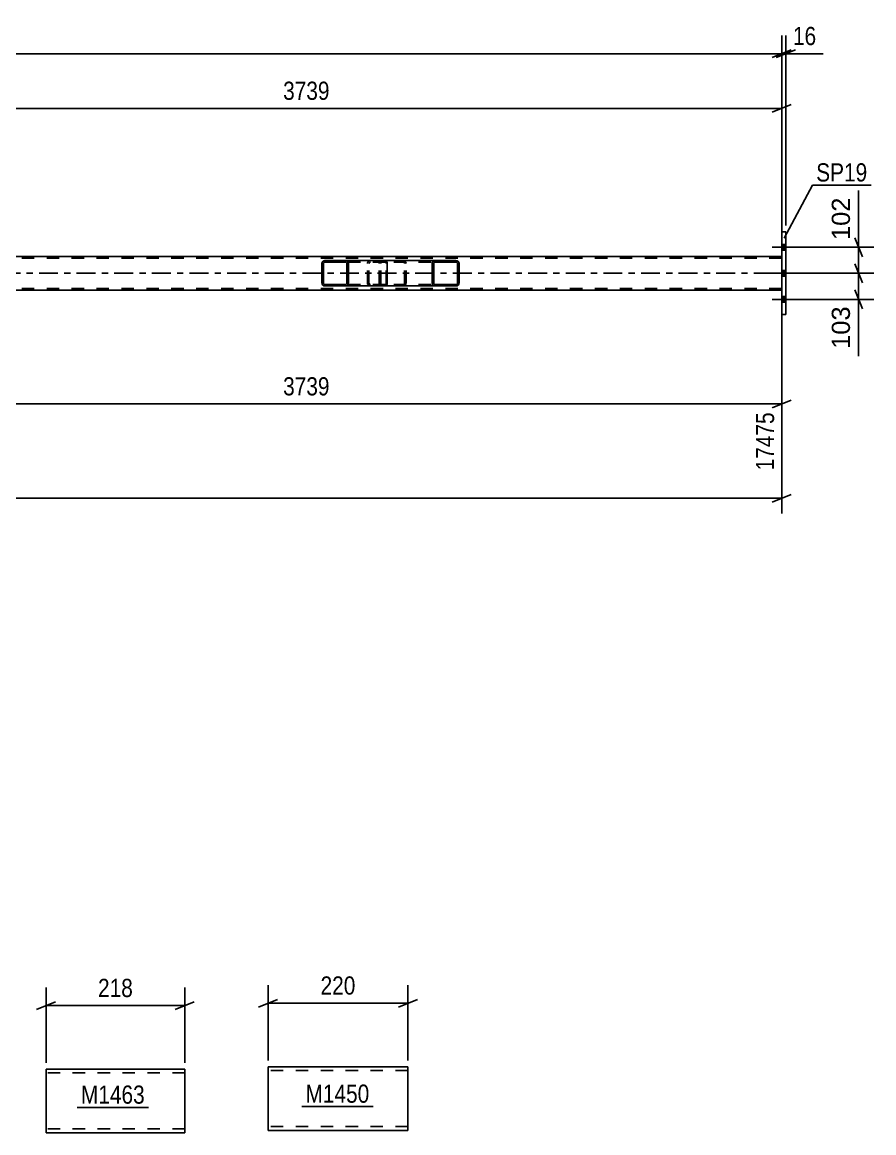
# Model space of a CAD drawing. Header units: millimetres. Extents: x 0 to 1189, y 0 to 841.
# Drawn here: x 616 to 750, y 247.3 to 422 of the extents above; entities that cross this region are included whole.
import ezdxf

# ---------------------------------------------------------------- set-up
doc = ezdxf.new("R2010")
doc.units = ezdxf.units.MM
doc.linetypes.add('DXK_LINE_DOT2', pattern=[3.9198, 1.9599, -1.9599])
doc.linetypes.add('DXK_LINE_DOT3', pattern=[5.9187, 2.979, -0.9799, 0.9799, -0.9799])
doc.styles.add('Arial', font='ARIAL.TTF', dxfattribs={"height": 0.2})
doc.styles.add('Arial Narrow', font='ARIALN.TTF', dxfattribs={"height": 0.2})

# ---------------------------------------------------------------- blocks, each defined once
blk = doc.blocks.new('Part-203723932-21476 - 21475')
at = {"color": 2, "linetype": 'Continuous'}
for p, q in [((676.68, 257.66), (654.68, 257.66)), ((654.68, 257.66), (654.68, 247.75)), ((676.68, 257.66), (676.68, 247.66)), ((654.68, 247.66), (654.68, 247.75)), ((676.68, 247.66), (654.68, 247.66))]:
    blk.add_line(p, q, dxfattribs=at)
at = {"color": 7, "linetype": 'DXK_LINE_DOT2'}
for p, q in [((676.68, 257.06), (654.68, 257.06)), ((676.68, 257.57), (676.68, 257.66)), ((654.68, 248.26), (654.68, 248.31)), ((676.68, 248.26), (654.68, 248.26)), ((676.68, 248.26), (676.68, 248.31))]:
    blk.add_line(p, q, dxfattribs=at)
blk = doc.blocks.new('Bolt-203723932-5645 - 5521')
at = {"linetype": 'Continuous'}
for points in [[(736.13, 386.13), (736.13, 387.01), (735.49, 387.01), (735.49, 386.13)], [(736.13, 386.13), (736.13, 387.01), (735.49, 387.01), (735.49, 386.13)], [(736.13, 386.13), (736.13, 387.01), (735.49, 387.01), (735.49, 386.13)], [(736.13, 382.03), (736.13, 382.91), (735.49, 382.91), (735.49, 382.03)], [(736.13, 382.03), (736.13, 382.91), (735.49, 382.91), (735.49, 382.03)], [(736.13, 377.93), (736.13, 378.81), (735.49, 378.81), (735.49, 377.93)], [(736.13, 377.93), (736.13, 378.81), (735.49, 378.81), (735.49, 377.93)], [(736.13, 377.93), (736.13, 378.81), (735.49, 378.81), (735.49, 377.93)]]:
    blk.add_hatch(color=1, dxfattribs=at).paths.add_polyline_path(points)
at = {"color": 1, "linetype": 'Continuous'}
for p, q in [((737.29, 386.57), (733.97, 386.57)), ((737.29, 386.57), (733.97, 386.57)), ((737.29, 386.57), (733.97, 386.57)), ((736.13, 387.01), (735.49, 387.01)), ((736.13, 387.01), (735.49, 387.01)), ((736.13, 387.01), (735.49, 387.01)), ((736.13, 386.13), (735.49, 386.13)), ((736.13, 386.13), (735.49, 386.13)), ((736.13, 386.13), (735.49, 386.13)), ((736.13, 382.91), (735.49, 382.91)), ((736.13, 382.91), (735.49, 382.91)), ((737.29, 382.47), (733.97, 382.47)), ((737.29, 382.47), (733.97, 382.47)), ((736.13, 382.03), (735.49, 382.03)), ((736.13, 382.03), (735.49, 382.03)), ((737.29, 378.37), (733.97, 378.37)), ((737.29, 378.37), (733.97, 378.37)), ((737.29, 378.37), (733.97, 378.37)), ((736.13, 378.81), (735.49, 378.81)), ((736.13, 378.81), (735.49, 378.81)), ((736.13, 378.81), (735.49, 378.81)), ((736.13, 377.93), (735.49, 377.93)), ((736.13, 377.93), (735.49, 377.93)), ((736.13, 377.93), (735.49, 377.93))]:
    blk.add_line(p, q, dxfattribs=at)
blk = doc.blocks.new('Part-203723932-5653 - 5521')
at = {"color": 2, "linetype": 'Continuous'}
for p, q in [((735.49, 385.11), (68.21, 385.11)), ((735.49, 379.83), (591.13, 379.83))]:
    blk.add_line(p, q, dxfattribs=at)
at = {"color": 7, "linetype": 'DXK_LINE_DOT2'}
for p, q in [((735.49, 384.87), (68.21, 384.87)), ((735.49, 385.11), (735.49, 379.83)), ((735.49, 380.07), (68.21, 380.07))]:
    blk.add_line(p, q, dxfattribs=at)
at = {"color": 7, "linetype": 'DXK_LINE_DOT3'}
blk.add_line((68.21, 382.47), (735.49, 382.47), dxfattribs=at)
blk = doc.blocks.new('Part-203723932-5784 - 5521')
at = {"linetype": 'Continuous'}
h = blk.add_hatch(dxfattribs=at)
h.set_pattern_fill('', scale=0.7, style=0, pattern_type=0)
h.set_pattern_definition([(45, (667.2817, 384.1754), (-1.57154, 1.57154), [])])
h.paths.add_polyline_path([(667.32, 383.99), (667.28, 384.18), (667.17, 384.33), (667.01, 384.44), (666.82, 384.47), (663.63, 384.47), (663.44, 384.44), (663.28, 384.33), (663.17, 384.18), (663.13, 383.99), (663.13, 380.95), (663.17, 380.77), (663.28, 380.61), (663.44, 380.51), (663.63, 380.47), (666.82, 380.47), (667.01, 380.51), (667.17, 380.61), (667.28, 380.77), (667.32, 380.95)])
h.paths.add_polyline_path([(667.05, 380.86), (666.99, 380.78), (666.91, 380.73), (666.82, 380.71), (663.63, 380.71), (663.54, 380.73), (663.45, 380.78), (663.4, 380.86), (663.38, 380.95), (663.38, 383.99), (663.4, 384.08), (663.45, 384.16), (663.54, 384.21), (663.63, 384.23), (666.82, 384.23), (666.91, 384.21), (666.99, 384.16), (667.05, 384.08), (667.07, 383.99), (667.07, 380.95)])
at = {"color": 2, "linetype": 'Continuous'}
for p, q in [((663.63, 384.47), (663.44, 384.44)), ((663.63, 384.47), (666.82, 384.47)), ((673.14, 384.47), (666.82, 384.47)), ((667.01, 384.44), (666.82, 384.47)), ((673.14, 384.47), (673.24, 384.44)), ((673.24, 384.44), (673.33, 384.33)), ((673.33, 384.33), (673.39, 384.18)), ((663.17, 384.18), (663.13, 383.99)), ((663.13, 380.95), (663.13, 383.99)), ((663.38, 383.99), (663.4, 384.08)), ((663.38, 380.95), (663.38, 383.99)), ((663.4, 384.08), (663.45, 384.16)), ((663.45, 384.16), (663.54, 384.21)), ((663.54, 384.21), (663.63, 384.23)), ((663.63, 384.23), (666.82, 384.23)), ((666.82, 384.23), (666.91, 384.21)), ((666.91, 384.21), (666.99, 384.16)), ((666.99, 384.16), (667.05, 384.08)), ((667.05, 384.08), (667.07, 383.99)), ((667.07, 380.95), (667.07, 383.99)), ((667.32, 383.99), (667.28, 384.18)), ((667.32, 380.95), (667.32, 383.99)), ((673.39, 384.18), (673.41, 383.99)), ((673.41, 380.95), (673.41, 383.99)), ((663.13, 380.95), (663.17, 380.77)), ((663.4, 380.86), (663.38, 380.95)), ((663.45, 380.78), (663.4, 380.86)), ((667.05, 380.86), (666.99, 380.78)), ((667.07, 380.95), (667.05, 380.86)), ((667.28, 380.77), (667.32, 380.95)), ((673.41, 380.95), (673.39, 380.77)), ((663.44, 380.51), (663.63, 380.47)), ((663.54, 380.73), (663.45, 380.78)), ((663.63, 380.71), (663.54, 380.73)), ((663.63, 380.71), (666.82, 380.71)), ((663.63, 380.47), (666.82, 380.47)), ((666.91, 380.73), (666.82, 380.71)), ((666.82, 380.47), (667.01, 380.51)), ((673.14, 380.47), (666.82, 380.47)), ((666.99, 380.78), (666.91, 380.73)), ((673.24, 380.51), (673.14, 380.47)), ((673.33, 380.61), (673.24, 380.51)), ((673.39, 380.77), (673.33, 380.61))]:
    blk.add_line(p, q, dxfattribs=at)
at = {"color": 7, "linetype": 'DXK_LINE_DOT2'}
for p, q in [((666.82, 384.47), (663.63, 384.47)), ((670.61, 384.44), (670.8, 384.47)), ((672.15, 384.23), (672.15, 384.47)), ((673.14, 384.23), (663.63, 384.23)), ((670.3, 383.99), (670.34, 384.18)), ((670.3, 380.95), (670.3, 383.99)), ((670.57, 384.08), (670.55, 383.99)), ((670.55, 380.95), (670.55, 383.99)), ((670.62, 384.16), (670.57, 384.08)), ((670.7, 384.21), (670.62, 384.16)), ((670.8, 384.23), (670.7, 384.21)), ((673.19, 384.21), (673.14, 384.23)), ((673.23, 384.16), (673.19, 384.21)), ((673.26, 384.08), (673.23, 384.16)), ((673.27, 383.99), (673.26, 384.08)), ((673.27, 380.95), (673.27, 383.99)), ((670.34, 380.77), (670.3, 380.95)), ((670.55, 380.95), (670.57, 380.86)), ((670.57, 380.86), (670.62, 380.78)), ((673.23, 380.78), (673.26, 380.86)), ((673.26, 380.86), (673.27, 380.95)), ((673.14, 380.71), (663.63, 380.71)), ((666.82, 380.47), (663.63, 380.47)), ((670.8, 380.47), (670.61, 380.51)), ((670.62, 380.78), (670.64, 380.77)), ((670.64, 380.77), (670.7, 380.73)), ((670.7, 380.73), (670.8, 380.71)), ((672.15, 380.47), (672.15, 380.71)), ((673.14, 380.71), (673.19, 380.73)), ((673.19, 380.73), (673.23, 380.78))]:
    blk.add_line(p, q, dxfattribs=at)
at = {"color": 2, "linetype": 'Continuous'}
for centre, start, end in [((663.62, 383.98), 111.1879, 156.1439), ((666.83, 383.98), 23.8561, 68.8121), ((663.62, 380.97), 203.8561, 248.8121), ((666.83, 380.97), 291.1879, 336.1439)]:
    blk.add_arc(centre, 0.492, start, end, dxfattribs=at)
at = {"color": 7, "linetype": 'DXK_LINE_DOT2'}
for centre, start, end in [((670.79, 383.98), 111.1879, 156.1439), ((670.79, 380.97), 203.8561, 248.8121)]:
    blk.add_arc(centre, 0.492, start, end, dxfattribs=at)
blk = doc.blocks.new('Part-203723932-5785 - 5521')
at = {"linetype": 'Continuous'}
h = blk.add_hatch(dxfattribs=at)
h.set_pattern_fill('', scale=0.7, style=0, pattern_type=0)
h.set_pattern_definition([(45, (684.7124, 384.1754), (-1.57154, 1.57154), [])])
h.paths.add_polyline_path([(684.75, 383.99), (684.71, 384.18), (684.6, 384.33), (684.44, 384.44), (684.24, 384.47), (681.01, 384.47), (680.81, 384.44), (680.64, 384.33), (680.53, 384.18), (680.49, 383.99), (680.49, 380.95), (680.53, 380.77), (680.64, 380.61), (680.81, 380.51), (681.01, 380.47), (684.24, 380.47), (684.44, 380.51), (684.6, 380.61), (684.71, 380.77), (684.75, 380.95)])
h.paths.add_polyline_path([(684.48, 380.86), (684.42, 380.78), (684.34, 380.73), (684.24, 380.71), (681.01, 380.71), (680.91, 380.73), (680.82, 380.78), (680.77, 380.86), (680.75, 380.95), (680.75, 383.99), (680.77, 384.08), (680.82, 384.16), (680.91, 384.21), (681.01, 384.23), (684.24, 384.23), (684.34, 384.21), (684.42, 384.16), (684.48, 384.08), (684.5, 383.99), (684.5, 380.95)])
at = {"color": 7, "linetype": 'DXK_LINE_DOT2'}
for p, q in [((672.46, 384.44), (672.66, 384.47)), ((673.14, 384.47), (672.66, 384.47)), ((675.89, 384.47), (676.09, 384.44)), ((684.24, 384.47), (681.01, 384.47)), ((672.15, 383.99), (672.18, 384.18)), ((672.15, 380.95), (672.15, 383.99)), ((672.42, 384.08), (672.4, 383.99)), ((672.4, 380.95), (672.4, 383.99)), ((672.48, 384.16), (672.42, 384.08)), ((672.56, 384.21), (672.48, 384.16)), ((672.66, 384.23), (672.56, 384.21)), ((684.24, 384.23), (672.66, 384.23)), ((675.99, 384.21), (675.89, 384.23)), ((676.07, 384.16), (675.99, 384.21)), ((676.13, 384.08), (676.07, 384.16)), ((676.15, 383.99), (676.13, 384.08)), ((676.15, 380.95), (676.15, 383.99)), ((676.36, 384.18), (676.4, 383.99)), ((676.4, 380.95), (676.4, 383.99)), ((672.18, 380.77), (672.15, 380.95)), ((672.4, 380.95), (672.42, 380.86)), ((672.42, 380.86), (672.48, 380.78)), ((676.07, 380.78), (676.13, 380.86)), ((676.13, 380.86), (676.15, 380.95)), ((676.4, 380.95), (676.36, 380.77)), ((672.66, 380.47), (672.46, 380.51)), ((672.48, 380.78), (672.56, 380.73)), ((672.56, 380.73), (672.66, 380.71)), ((684.24, 380.71), (672.66, 380.71)), ((673.14, 380.47), (672.66, 380.47)), ((675.89, 380.71), (675.99, 380.73)), ((676.09, 380.51), (675.89, 380.47)), ((675.99, 380.73), (676.07, 380.78)), ((684.24, 380.47), (681.01, 380.47))]:
    blk.add_line(p, q, dxfattribs=at)
at = {"color": 2, "linetype": 'Continuous'}
for p, q in [((681.01, 384.47), (673.14, 384.47)), ((681.01, 384.47), (680.81, 384.44)), ((681.01, 384.47), (684.24, 384.47)), ((684.44, 384.44), (684.24, 384.47)), ((680.53, 384.18), (680.49, 383.99)), ((680.49, 380.95), (680.49, 383.99)), ((680.75, 383.99), (680.77, 384.08)), ((680.75, 380.95), (680.75, 383.99)), ((680.77, 384.08), (680.82, 384.16)), ((680.82, 384.16), (680.91, 384.21)), ((680.91, 384.21), (681.01, 384.23)), ((681.01, 384.23), (684.24, 384.23)), ((684.24, 384.23), (684.34, 384.21)), ((684.34, 384.21), (684.42, 384.16)), ((684.42, 384.16), (684.48, 384.08)), ((684.48, 384.08), (684.5, 383.99)), ((684.5, 380.95), (684.5, 383.99)), ((684.75, 383.99), (684.71, 384.18)), ((684.75, 380.95), (684.75, 383.99)), ((680.49, 380.95), (680.53, 380.77)), ((680.77, 380.86), (680.75, 380.95)), ((680.82, 380.78), (680.77, 380.86)), ((684.48, 380.86), (684.42, 380.78)), ((684.5, 380.95), (684.48, 380.86)), ((684.71, 380.77), (684.75, 380.95)), ((681.01, 380.47), (673.14, 380.47)), ((680.81, 380.51), (681.01, 380.47)), ((680.91, 380.73), (680.82, 380.78)), ((681.01, 380.71), (680.91, 380.73)), ((681.01, 380.71), (684.24, 380.71)), ((681.01, 380.47), (684.24, 380.47)), ((684.34, 380.73), (684.24, 380.71)), ((684.24, 380.47), (684.44, 380.51)), ((684.42, 380.78), (684.34, 380.73))]:
    blk.add_line(p, q, dxfattribs=at)
at = {"color": 7, "linetype": 'DXK_LINE_DOT2'}
for centre, start, end in [((672.64, 383.97), 110.7583, 155.68), ((675.91, 383.97), 24.32, 69.2417), ((672.64, 380.97), 204.32, 249.2417), ((675.91, 380.97), 290.7583, 335.68)]:
    blk.add_arc(centre, 0.496, start, end, dxfattribs=at)
at = {"color": 2, "linetype": 'Continuous'}
for centre, start, end in [((680.99, 383.97), 110.7583, 155.68), ((684.26, 383.97), 24.32, 69.2417), ((680.99, 380.97), 204.32, 249.2417), ((684.26, 380.97), 290.7583, 335.68)]:
    blk.add_arc(centre, 0.496, start, end, dxfattribs=at)
blk = doc.blocks.new('Part-203723932-5802 - 5521')
at = {"color": 2, "linetype": 'Continuous'}
for p, q in [((735.49, 388.97), (736.13, 388.97)), ((735.49, 388.97), (735.49, 375.97)), ((736.13, 388.97), (736.13, 375.97)), ((735.49, 375.97), (736.13, 375.97))]:
    blk.add_line(p, q, dxfattribs=at)
blk = doc.blocks.new('Part-203723932-1784 - 1770')
at = {"color": 2, "linetype": 'Continuous'}
for p, q in [((641.58, 257.28), (619.76, 257.28)), ((619.76, 247.37), (619.76, 257.28)), ((641.58, 257.28), (641.58, 247.28)), ((619.76, 247.37), (619.76, 247.28)), ((619.76, 247.28), (641.58, 247.28))]:
    blk.add_line(p, q, dxfattribs=at)
at = {"color": 7, "linetype": 'DXK_LINE_DOT2'}
for p, q in [((641.58, 256.68), (619.76, 256.68)), ((619.76, 247.88), (619.76, 247.92)), ((641.58, 247.88), (619.76, 247.88)), ((641.58, 247.88), (641.58, 247.92))]:
    blk.add_line(p, q, dxfattribs=at)
blk = doc.blocks.new('StraightDimension-203723932-21704 - 21475')
at = {"color": 7, "linetype": 'Continuous'}
for p, q in [((654.68, 258.66), (654.68, 270.51)), ((676.68, 258.66), (676.68, 270.51)), ((656.18, 268.26), (653.18, 267.06)), ((654.68, 267.66), (676.68, 267.66)), ((675.18, 267.06), (678.18, 268.26))]:
    blk.add_line(p, q, dxfattribs=at)
at = {"color": 0}
blk.add_wipeout([(669.02, 268.41), (669.02, 272.61), (662.34, 272.61), (662.34, 268.41)], dxfattribs=at)
at = {"color": 3, "style": 'Arial Narrow'}
blk.add_text('220', height=2.863, dxfattribs=at).set_placement((662.94, 269.01))
blk = doc.blocks.new('StraightDimension-203723932-5960 - 5521')
at = {"color": 7, "linetype": 'Continuous'}
for p, q in [((585.93, 393.73), (585.93, 411.25)), ((735.49, 385.72), (735.49, 411.25)), ((587.43, 409), (584.43, 407.8)), ((733.99, 407.8), (736.99, 409)), ((585.93, 408.4), (735.49, 408.4))]:
    blk.add_line(p, q, dxfattribs=at)
at = {"color": 0}
blk.add_wipeout([(664.96, 409.15), (664.96, 413.35), (656.45, 413.35), (656.45, 409.15)], dxfattribs=at)
at = {"color": 3, "style": 'Arial Narrow'}
blk.add_text('3739', height=2.863, dxfattribs=at).set_placement((657.05, 409.75))
blk = doc.blocks.new('StraightDimension-203723932-5928 - 5521')
at = {"color": 7, "linetype": 'Continuous'}
for p, q in [((746.97, 388.07), (748.17, 385.07)), ((734.43, 386.57), (749.97, 386.57)), ((747.57, 382.47), (747.57, 386.57)), ((748.17, 380.97), (746.97, 383.97)), ((734.43, 382.47), (749.97, 382.47))]:
    blk.add_line(p, q, dxfattribs=at)
at = {"color": 0}
blk.add_wipeout([(746.82, 394.97), (742.62, 394.97), (742.62, 387.1), (746.82, 387.1)], dxfattribs=at)
at = {"color": 7, "linetype": 'Continuous'}
blk.add_line((747.57, 386.57), (747.57, 395.49), dxfattribs=at)
blk.add_line((747.57, 386.57), (747.57, 395.49), dxfattribs=at)
at = {"color": 3, "style": 'Arial'}
blk.add_text('102', height=2.865, rotation=90.0002, dxfattribs=at).set_placement((746.22, 387.7))
blk = doc.blocks.new('StraightDimension-203723932-5935 - 5521')
at = {"color": 7, "linetype": 'Continuous'}
for p, q in [((746.97, 383.97), (748.17, 380.97)), ((734.43, 382.47), (749.97, 382.47)), ((747.57, 378.37), (747.57, 382.47)), ((748.17, 376.87), (746.97, 379.87)), ((734.43, 378.37), (749.97, 378.37))]:
    blk.add_line(p, q, dxfattribs=at)
at = {"color": 0}
blk.add_wipeout([(746.82, 377.85), (742.62, 377.85), (742.62, 369.98), (746.82, 369.98)], dxfattribs=at)
at = {"color": 7, "linetype": 'Continuous'}
blk.add_line((747.57, 378.37), (747.57, 369.45), dxfattribs=at)
blk.add_line((747.57, 378.37), (747.57, 369.45), dxfattribs=at)
at = {"color": 3, "style": 'Arial'}
blk.add_text('103', height=2.865, rotation=90.0002, dxfattribs=at).set_placement((746.22, 370.58))
blk = doc.blocks.new('StraightDimension-203723932-5982 - 5521')
at = {"color": 7, "linetype": 'Continuous'}
for p, q in [((735.49, 378.83), (735.49, 351.47)), ((585.93, 370.43), (585.93, 351.47)), ((587.43, 362.51), (584.43, 361.31)), ((585.93, 361.91), (735.49, 361.91)), ((733.99, 361.31), (736.99, 362.51))]:
    blk.add_line(p, q, dxfattribs=at)
at = {"color": 0}
blk.add_wipeout([(664.96, 362.66), (664.96, 366.86), (656.45, 366.86), (656.45, 362.66)], dxfattribs=at)
at = {"color": 0, "linetype": 'Continuous'}
blk.add_wipeout([(734.89, 361.21), (730.69, 361.21), (730.69, 350.87), (734.89, 350.87)], dxfattribs=at)
at = {"color": 3, "style": 'Arial Narrow'}
blk.add_text('3739', height=2.863, dxfattribs=at).set_placement((657.05, 363.26))
at = {"color": 3, "linetype": 'Continuous', "style": 'Arial Narrow'}
blk.add_text('17475', height=2.863, rotation=90.0002, dxfattribs=at).set_placement((734.29, 351.47))
blk = doc.blocks.new('StraightDimension-203723932-5994 - 5521')
at = {"color": 7, "linetype": 'Continuous'}
for p, q in [((735.49, 389.97), (735.49, 419.86)), ((736.13, 389.97), (736.13, 419.86)), ((733.99, 416.41), (736.99, 417.61)), ((737.63, 417.61), (734.63, 416.41)), ((735.49, 417.01), (736.13, 417.01))]:
    blk.add_line(p, q, dxfattribs=at)
at = {"color": 0}
blk.add_wipeout([(741.51, 417.76), (741.51, 421.96), (736.65, 421.96), (736.65, 417.76)], dxfattribs=at)
at = {"color": 7, "linetype": 'Continuous'}
blk.add_line((736.13, 417.01), (742.03, 417.01), dxfattribs=at)
blk.add_line((736.13, 417.01), (742.03, 417.01), dxfattribs=at)
at = {"color": 3, "style": 'Arial Narrow'}
blk.add_text('16', height=2.863, dxfattribs=at).set_placement((737.25, 418.36))
blk = doc.blocks.new('StraightDimension-203723932-6004 - 5521')
at = {"color": 7, "linetype": 'Continuous'}
for p, q in [((735.49, 389.97), (735.49, 419.86)), ((733.99, 416.41), (736.99, 417.61)), ((59.59, 417.01), (735.49, 417.01))]:
    blk.add_line(p, q, dxfattribs=at)
blk = doc.blocks.new('StraightDimension-203723932-6025 - 5521')
at = {"color": 7, "linetype": 'Continuous'}
for p, q in [((735.49, 374.97), (735.49, 344.69)), ((733.99, 346.49), (736.99, 347.69)), ((58.95, 347.09), (735.49, 347.09))]:
    blk.add_line(p, q, dxfattribs=at)
blk = doc.blocks.new('StraightDimension-203723932-1786 - 1770')
at = {"color": 7, "linetype": 'Continuous'}
for p, q in [((619.76, 258.28), (619.76, 270.13)), ((641.58, 258.28), (641.58, 270.13)), ((621.26, 267.88), (618.26, 266.68)), ((619.76, 267.28), (641.58, 267.28)), ((640.08, 266.68), (643.08, 267.88))]:
    blk.add_line(p, q, dxfattribs=at)
at = {"color": 0}
blk.add_wipeout([(634.01, 268.03), (634.01, 272.23), (627.33, 272.23), (627.33, 268.03)], dxfattribs=at)
at = {"color": 3, "style": 'Arial Narrow'}
blk.add_text('218', height=2.863, dxfattribs=at).set_placement((627.93, 268.63))
blk = doc.blocks.new('Mark-203723932-21875 - 21475')
at = {"color": 0}
blk.add_wipeout([(670.62, 252), (670.62, 255), (660.57, 255), (660.57, 252)], dxfattribs=at)
blk.add_wipeout([(670.62, 252), (670.62, 255), (660.57, 255), (660.57, 252)], dxfattribs=at)
at = {"color": 30, "linetype": 'Continuous'}
blk.add_line((659.97, 251.4), (671.22, 251.4), dxfattribs=at)
at = {"color": 3, "style": 'Arial Narrow'}
blk.add_text('M1450', height=2.863, dxfattribs=at).set_placement((660.57, 252))
blk = doc.blocks.new('Mark-203723932-5798 - 5521')
at = {"color": 0}
blk.add_wipeout([(748.95, 396.91), (748.95, 399.91), (740.91, 399.91), (740.91, 396.91)], dxfattribs=at)
blk.add_wipeout([(748.95, 396.91), (748.95, 399.91), (740.91, 399.91), (740.91, 396.91)], dxfattribs=at)
at = {"color": 30, "linetype": 'Continuous'}
for p, q in [((735.89, 388.01), (740.31, 396.31)), ((740.31, 396.31), (749.55, 396.31))]:
    blk.add_line(p, q, dxfattribs=at)
at = {"color": 3, "style": 'Arial Narrow'}
blk.add_text('SP19', height=2.863, dxfattribs=at).set_placement((740.91, 396.91))
blk = doc.blocks.new('Mark-203723932-1782 - 1770')
at = {"color": 0}
blk.add_wipeout([(635.29, 251.85), (635.29, 254.85), (625.24, 254.85), (625.24, 251.85)], dxfattribs=at)
blk.add_wipeout([(635.29, 251.85), (635.29, 254.85), (625.24, 254.85), (625.24, 251.85)], dxfattribs=at)
at = {"color": 30, "linetype": 'Continuous'}
blk.add_line((624.64, 251.25), (635.89, 251.25), dxfattribs=at)
at = {"color": 3, "style": 'Arial Narrow'}
blk.add_text('M1463', height=2.863, dxfattribs=at).set_placement((625.24, 251.85))

msp = doc.modelspace()

# ---------------------------------------------------------------- block references
for name in ['Part-203723932-5802 - 5521', 'Bolt-203723932-5645 - 5521', 'Part-203723932-5653 - 5521', 'Part-203723932-5784 - 5521', 'Part-203723932-5785 - 5521', 'StraightDimension-203723932-21704 - 21475', 'StraightDimension-203723932-1786 - 1770', 'Part-203723932-1784 - 1770', 'Part-203723932-21476 - 21475']:
    msp.add_blockref(name, (0, 0))

# ---------------------------------------------------------------- next in the draw order: block references
for name in ['StraightDimension-203723932-5960 - 5521', 'Mark-203723932-1782 - 1770', 'Mark-203723932-21875 - 21475']:
    msp.add_blockref(name, (0, 0))

# ---------------------------------------------------------------- next in the draw order: block references
msp.add_blockref('StraightDimension-203723932-5928 - 5521', (0, 0))

# ---------------------------------------------------------------- next in the draw order: block references
for name in ['StraightDimension-203723932-5994 - 5521', 'StraightDimension-203723932-5935 - 5521']:
    msp.add_blockref(name, (0, 0))

# ---------------------------------------------------------------- next in the draw order: block references
for name in ['StraightDimension-203723932-6004 - 5521', 'StraightDimension-203723932-5982 - 5521']:
    msp.add_blockref(name, (0, 0))

# ---------------------------------------------------------------- next in the draw order: block references
for name in ['Mark-203723932-5798 - 5521', 'StraightDimension-203723932-6025 - 5521']:
    msp.add_blockref(name, (0, 0))

doc.saveas('drawing.dxf')
